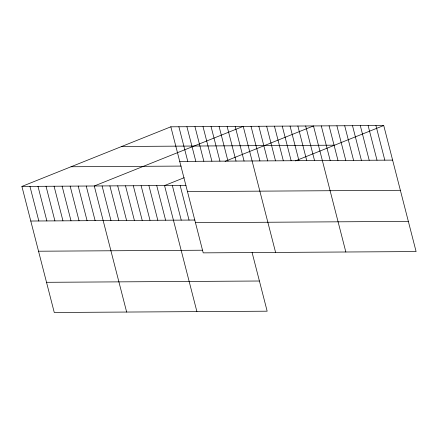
<?xml version="1.0" encoding="UTF-8"?>
<svg xmlns="http://www.w3.org/2000/svg" width="438" height="438" viewBox="0 0 438 438"><rect width="100%" height="100%" fill="white"/><g stroke="black" fill="none" stroke-linecap="round" stroke-linejoin="round"><path stroke-width="0.66" d="M252.096 252.512L267.164 311.194L54.268 312.486L21.9 186.429L170.836 126.806L383.732 125.514L416.1 251.571L203.205 252.863L170.836 126.806M184.201 177.691L164.54 185.564L196.908 311.621M225.083 161.326L313.477 125.936L345.845 251.998M295.338 160.899L383.732 125.514M121.687 146.478L334.583 145.186M179.722 161.408L392.618 160.116M71.049 166.752L181.162 166.084M21.9 186.429L186.008 185.433M187.475 191.587L400.365 190.295M30.786 221.031L194.894 220.04M195.457 222.685L408.353 221.393M38.533 251.215L202.641 250.218M46.516 282.307L259.411 281.015M375.93 125.558L384.81 160.166M368.123 125.607L377.009 160.209M360.315 125.657L369.201 160.259M352.508 125.701L361.394 160.308M344.701 125.75L353.586 160.352M336.899 125.794L345.779 160.401M329.091 125.843L337.977 160.45M321.284 125.892L330.17 160.494M305.675 125.985L314.555 160.593M297.867 126.034L306.753 160.636M290.06 126.078L298.946 160.686M282.253 126.128L291.139 160.73M274.445 126.177L283.331 160.779M266.643 126.221L275.524 160.828M258.836 126.27L267.722 160.872M251.029 126.319L259.915 160.921M275.59 252.425L243.221 126.363L94.285 185.991L126.653 312.048M235.179 126.412L244.065 161.02M227.136 126.462L236.022 161.069M219.093 126.511L227.979 161.118M211.05 126.56L219.936 161.162M203.008 126.609L211.893 161.211M194.965 126.659L203.851 161.261M186.922 126.708L195.808 161.31M178.879 126.757L187.765 161.359M180.149 185.471L189.035 220.073M172.348 185.515L181.228 220.122M156.733 185.613L165.619 220.215M148.925 185.657L157.811 220.265M141.124 185.707L150.004 220.309M133.316 185.756L142.202 220.358M125.509 185.8L134.395 220.407M117.702 185.849L126.587 220.451M109.894 185.893L118.78 220.5M102.092 185.942L110.973 220.549M86.242 186.041L95.128 220.642M78.199 186.09L87.085 220.692M70.157 186.139L79.043 220.741M62.114 186.183L71 220.79M54.071 186.232L62.957 220.84M46.028 186.281L54.914 220.889M37.986 186.331L46.871 220.938M29.943 186.38L38.829 220.987"/></g></svg>
